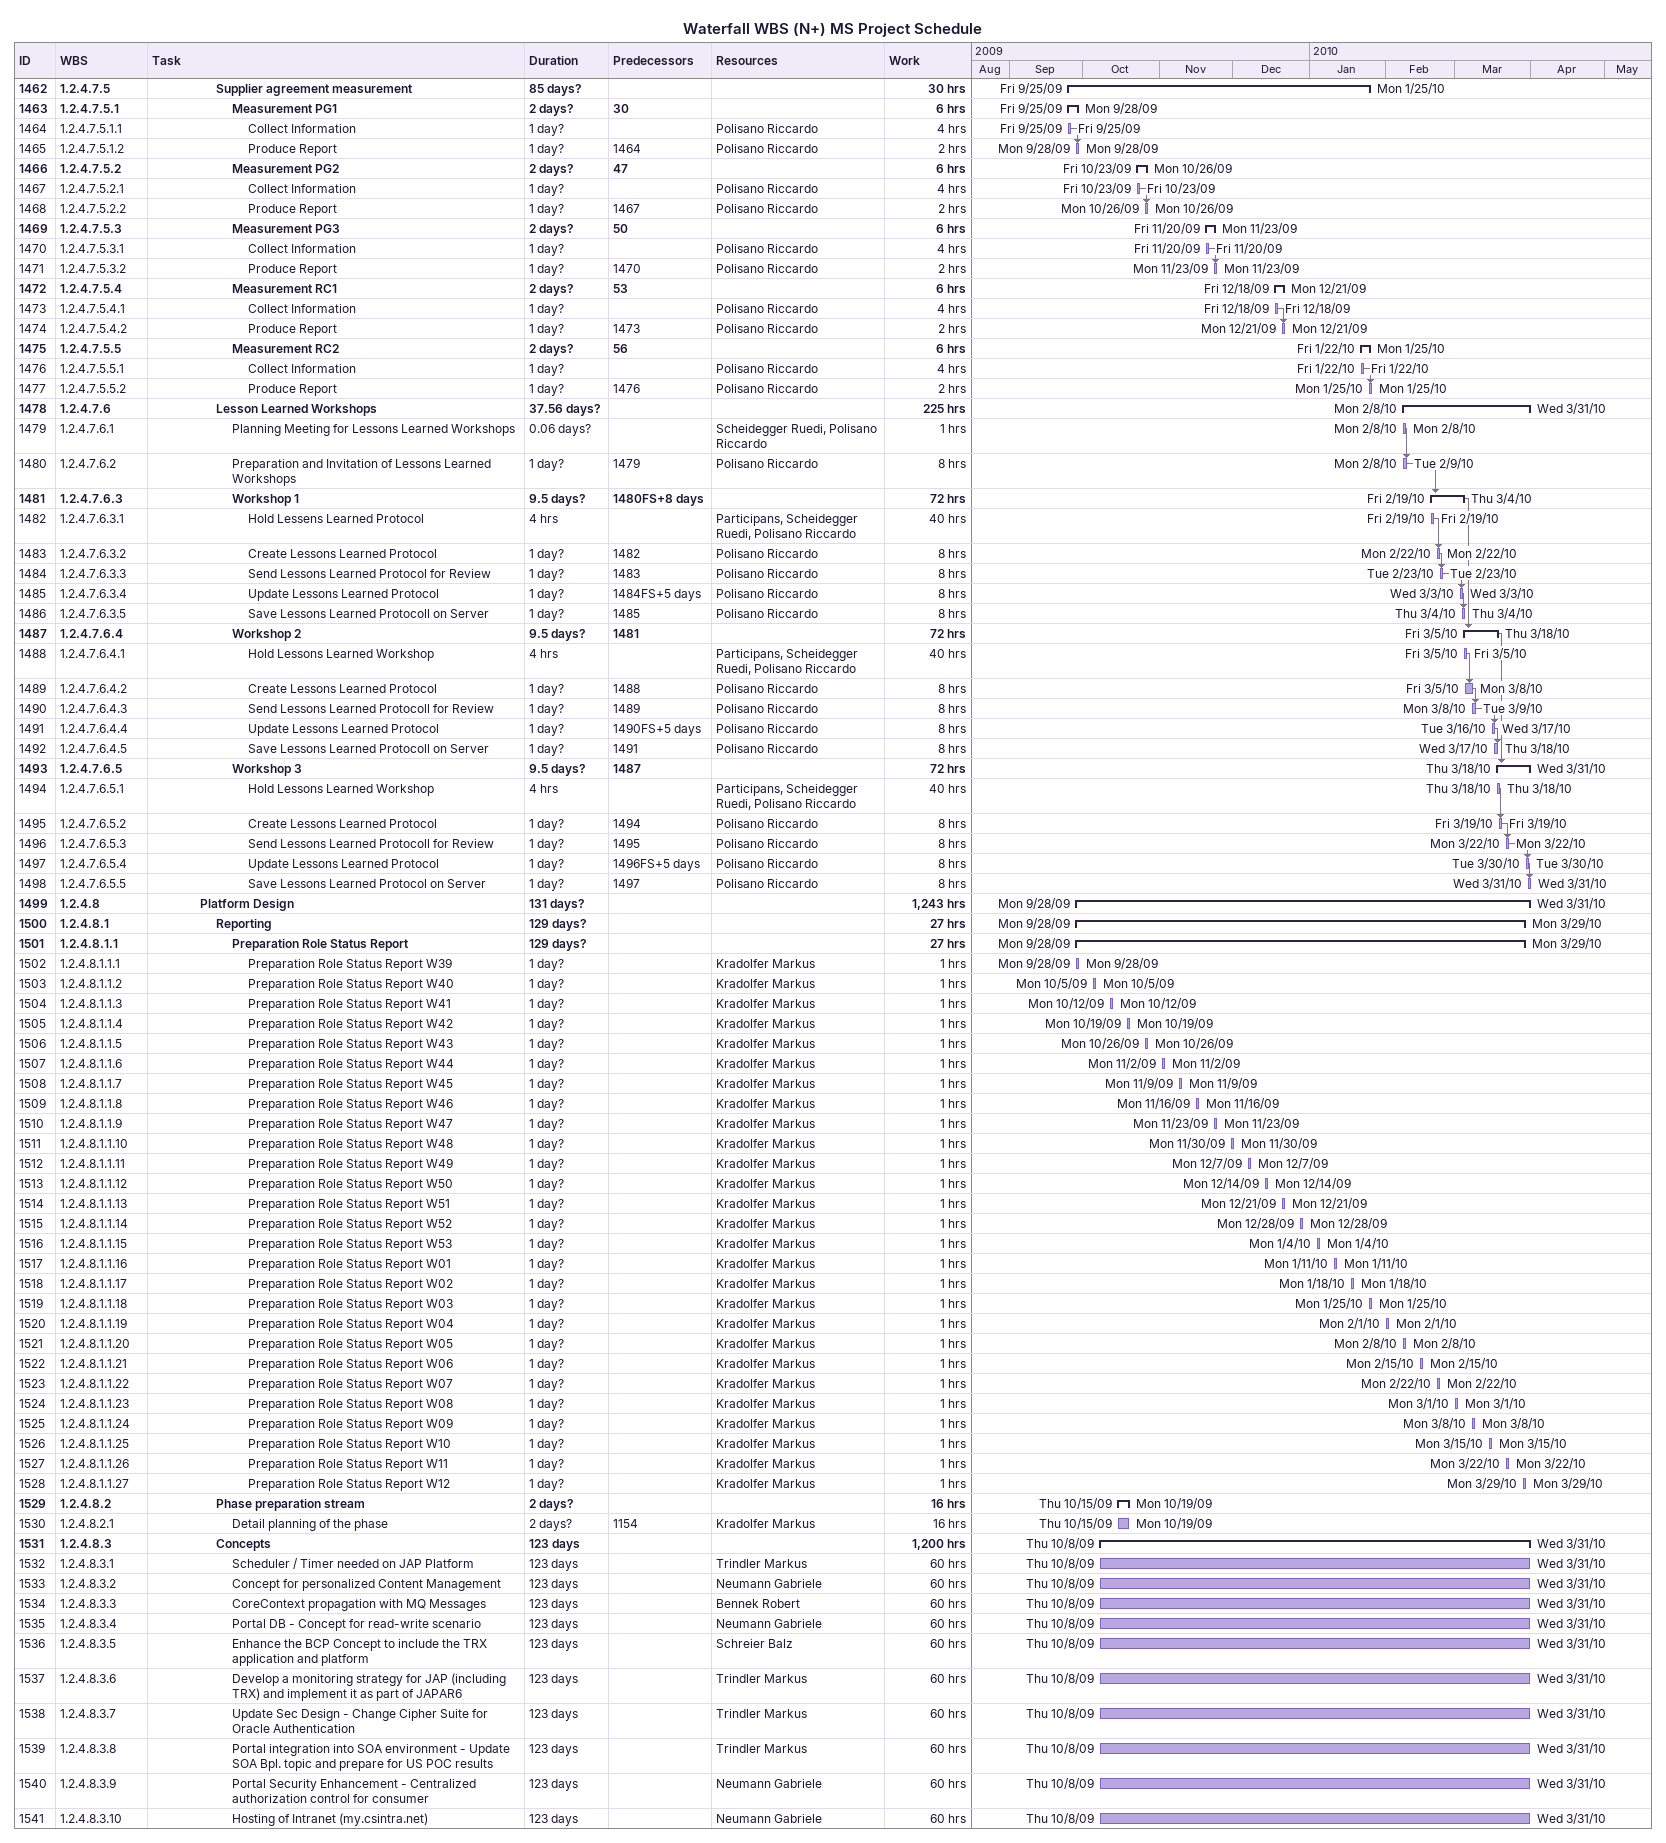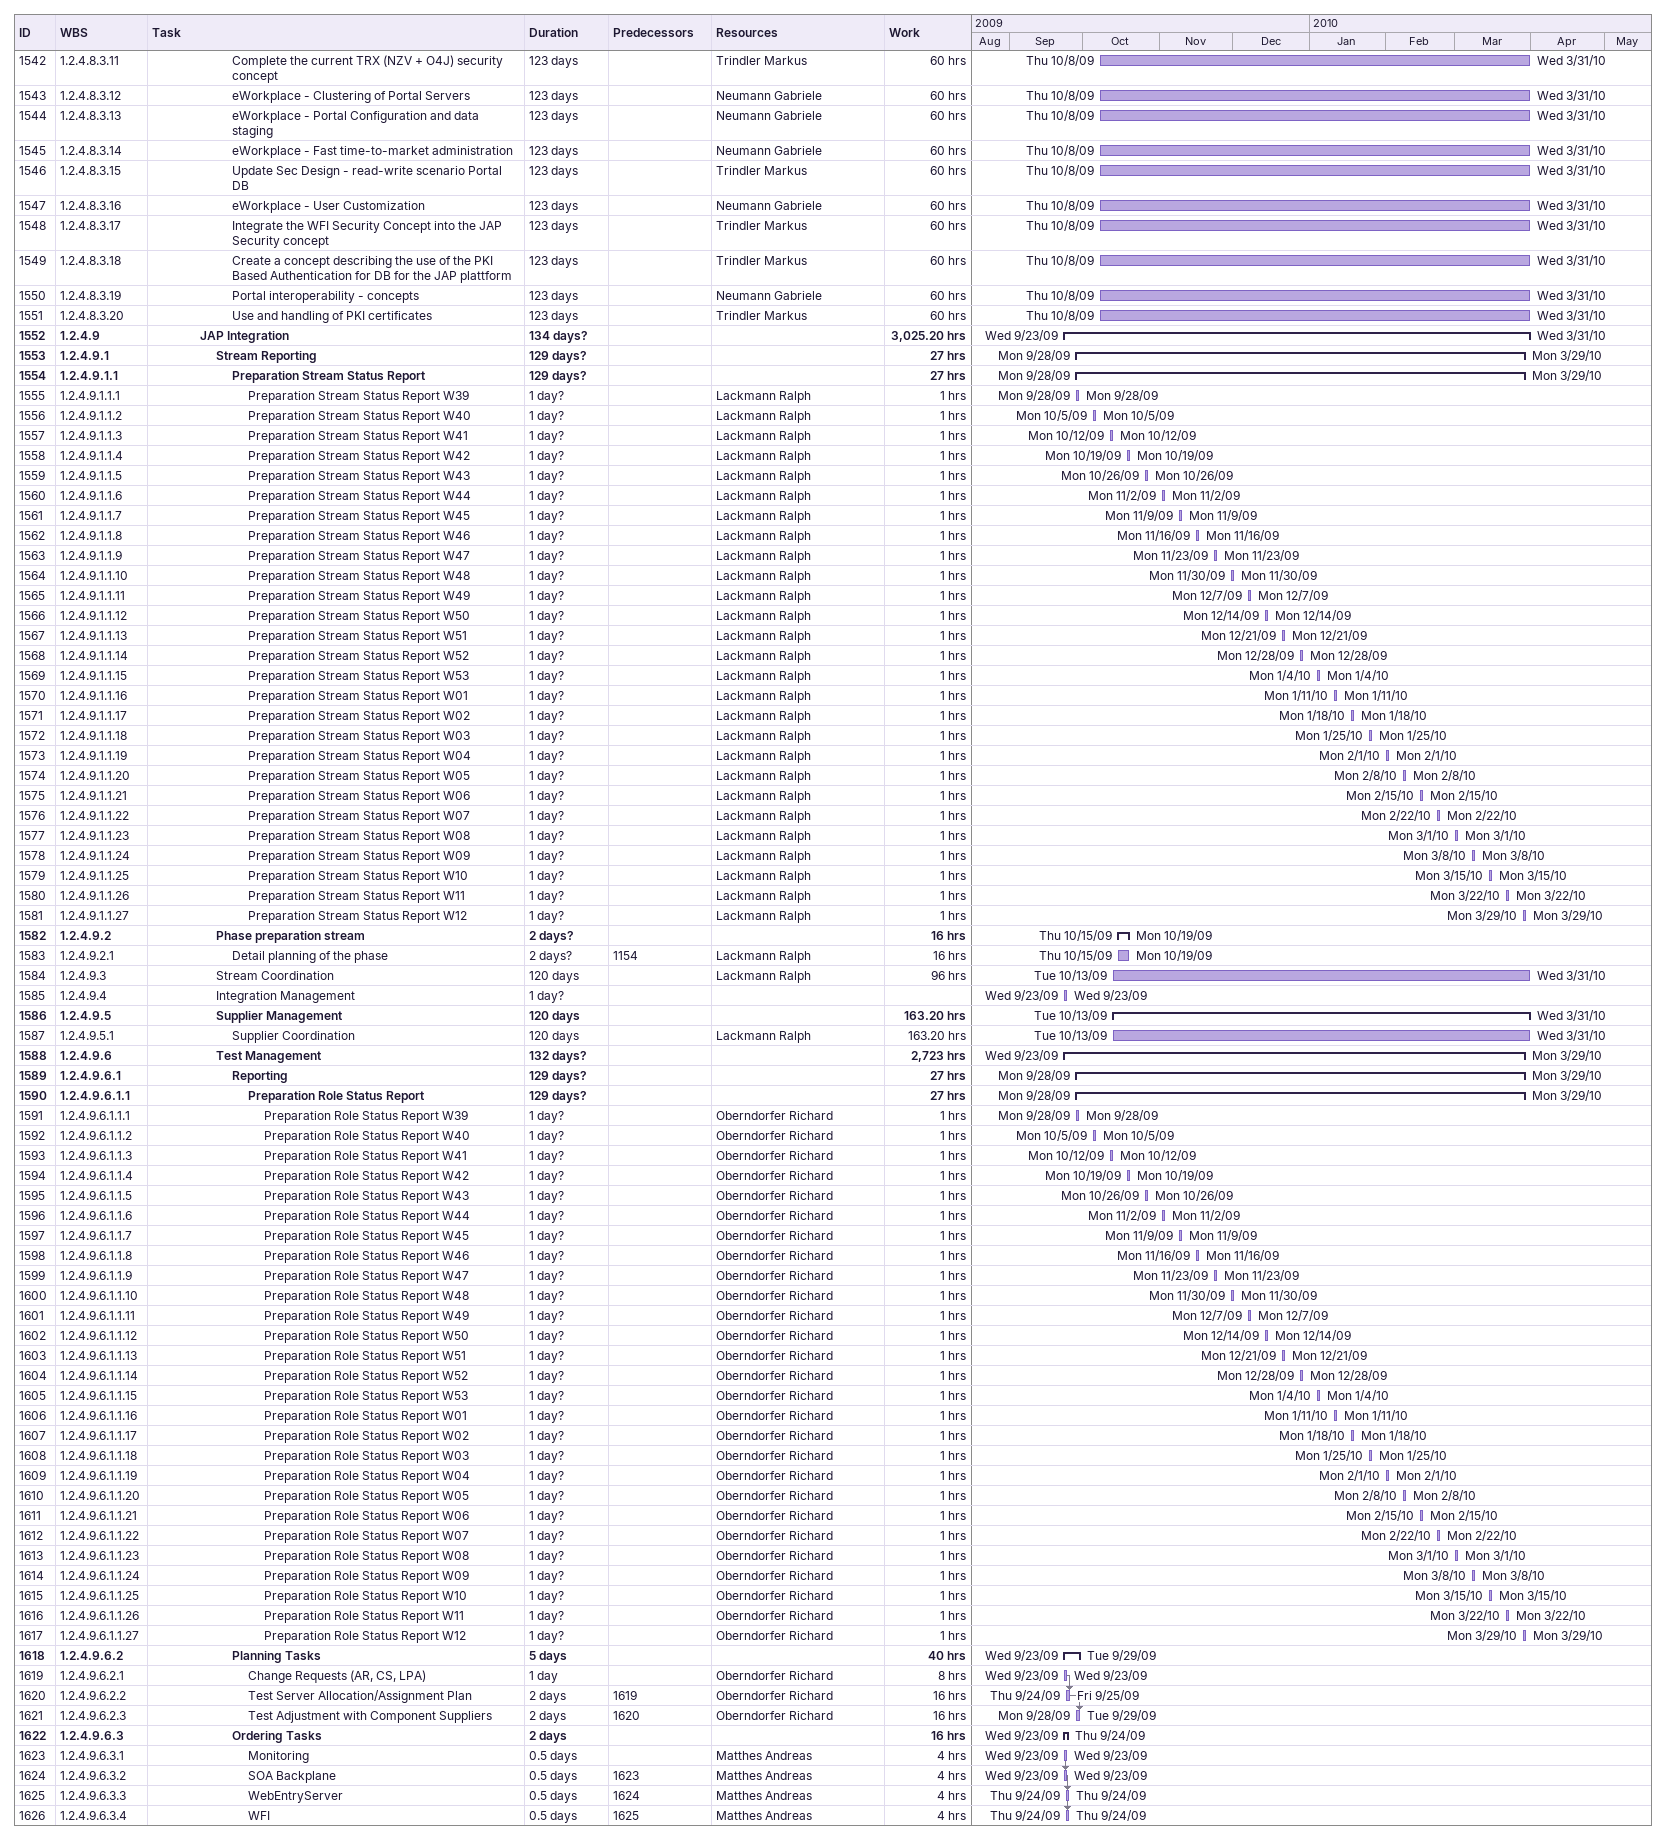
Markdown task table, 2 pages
Waterfall WBS (N+) MS Project Schedule

| ID | WBS | Task | Duration | Start | Finish | Predecessors | Resources | Work (h) |
|---|---|---|---|---|---|---|---|---|
| 1462 | 1.2.4.7.5 | **Supplier agreement measurement** | 85d? | 2009-09-25 | 2010-01-25 |  |  | 30 |
| 1463 | 1.2.4.7.5.1 | **Measurement PG1** | 2d? | 2009-09-25 | 2009-09-28 | 30 |  | 6 |
| 1464 | 1.2.4.7.5.1.1 | Collect Information | 1d? | 2009-09-25 | 2009-09-25 |  | Polisano Riccardo | 4 |
| 1465 | 1.2.4.7.5.1.2 | Produce Report | 1d? | 2009-09-28 | 2009-09-28 | 1464 | Polisano Riccardo | 2 |
| 1466 | 1.2.4.7.5.2 | **Measurement PG2** | 2d? | 2009-10-23 | 2009-10-26 | 47 |  | 6 |
| 1467 | 1.2.4.7.5.2.1 | Collect Information | 1d? | 2009-10-23 | 2009-10-23 |  | Polisano Riccardo | 4 |
| 1468 | 1.2.4.7.5.2.2 | Produce Report | 1d? | 2009-10-26 | 2009-10-26 | 1467 | Polisano Riccardo | 2 |
| 1469 | 1.2.4.7.5.3 | **Measurement PG3** | 2d? | 2009-11-20 | 2009-11-23 | 50 |  | 6 |
| 1470 | 1.2.4.7.5.3.1 | Collect Information | 1d? | 2009-11-20 | 2009-11-20 |  | Polisano Riccardo | 4 |
| 1471 | 1.2.4.7.5.3.2 | Produce Report | 1d? | 2009-11-23 | 2009-11-23 | 1470 | Polisano Riccardo | 2 |
| 1472 | 1.2.4.7.5.4 | **Measurement RC1** | 2d? | 2009-12-18 | 2009-12-21 | 53 |  | 6 |
| 1473 | 1.2.4.7.5.4.1 | Collect Information | 1d? | 2009-12-18 | 2009-12-18 |  | Polisano Riccardo | 4 |
| 1474 | 1.2.4.7.5.4.2 | Produce Report | 1d? | 2009-12-21 | 2009-12-21 | 1473 | Polisano Riccardo | 2 |
| 1475 | 1.2.4.7.5.5 | **Measurement RC2** | 2d? | 2010-01-22 | 2010-01-25 | 56 |  | 6 |
| 1476 | 1.2.4.7.5.5.1 | Collect Information | 1d? | 2010-01-22 | 2010-01-22 |  | Polisano Riccardo | 4 |
| 1477 | 1.2.4.7.5.5.2 | Produce Report | 1d? | 2010-01-25 | 2010-01-25 | 1476 | Polisano Riccardo | 2 |
| 1478 | 1.2.4.7.6 | **Lesson Learned Workshops** | 37.56d? | 2010-02-08 | 2010-03-31 |  |  | 225 |
| 1479 | 1.2.4.7.6.1 | Planning Meeting for Lessons Learned Workshops | 0.06d? | 2010-02-08 | 2010-02-08 |  | Scheidegger Ruedi, Polisano Riccardo | 1 |
| 1480 | 1.2.4.7.6.2 | Preparation and Invitation of Lessons Learned Workshops | 1d? | 2010-02-08 | 2010-02-09 | 1479 | Polisano Riccardo | 8 |
| 1481 | 1.2.4.7.6.3 | **Workshop 1** | 9.5d? | 2010-02-19 | 2010-03-04 | 1480FS+8d |  | 72 |
| 1482 | 1.2.4.7.6.3.1 | Hold Lessens Learned Protocol | 4h | 2010-02-19 | 2010-02-19 |  | Participans, Scheidegger Ruedi, Polisano Riccardo | 40 |
| 1483 | 1.2.4.7.6.3.2 | Create Lessons Learned Protocol | 1d? | 2010-02-22 | 2010-02-22 | 1482 | Polisano Riccardo | 8 |
| 1484 | 1.2.4.7.6.3.3 | Send Lessons Learned Protocol for Review | 1d? | 2010-02-23 | 2010-02-23 | 1483 | Polisano Riccardo | 8 |
| 1485 | 1.2.4.7.6.3.4 | Update Lessons Learned Protocol | 1d? | 2010-03-03 | 2010-03-03 | 1484FS+5d | Polisano Riccardo | 8 |
| 1486 | 1.2.4.7.6.3.5 | Save Lessons Learned Protocoll on Server | 1d? | 2010-03-04 | 2010-03-04 | 1485 | Polisano Riccardo | 8 |
| 1487 | 1.2.4.7.6.4 | **Workshop 2** | 9.5d? | 2010-03-05 | 2010-03-18 | 1481 |  | 72 |
| 1488 | 1.2.4.7.6.4.1 | Hold Lessons Learned Workshop | 4h | 2010-03-05 | 2010-03-05 |  | Participans, Scheidegger Ruedi, Polisano Riccardo | 40 |
| 1489 | 1.2.4.7.6.4.2 | Create Lessons Learned Protocol | 1d? | 2010-03-05 | 2010-03-08 | 1488 | Polisano Riccardo | 8 |
| 1490 | 1.2.4.7.6.4.3 | Send Lessons Learned Protocoll for Review | 1d? | 2010-03-08 | 2010-03-09 | 1489 | Polisano Riccardo | 8 |
| 1491 | 1.2.4.7.6.4.4 | Update Lessons Learned Protocol | 1d? | 2010-03-16 | 2010-03-17 | 1490FS+5d | Polisano Riccardo | 8 |
| 1492 | 1.2.4.7.6.4.5 | Save Lessons Learned Protocoll on Server | 1d? | 2010-03-17 | 2010-03-18 | 1491 | Polisano Riccardo | 8 |
| 1493 | 1.2.4.7.6.5 | **Workshop 3** | 9.5d? | 2010-03-18 | 2010-03-31 | 1487 |  | 72 |
| 1494 | 1.2.4.7.6.5.1 | Hold Lessons Learned Workshop | 4h | 2010-03-18 | 2010-03-18 |  | Participans, Scheidegger Ruedi, Polisano Riccardo | 40 |
| 1495 | 1.2.4.7.6.5.2 | Create Lessons Learned Protocol | 1d? | 2010-03-19 | 2010-03-19 | 1494 | Polisano Riccardo | 8 |
| 1496 | 1.2.4.7.6.5.3 | Send Lessons Learned Protocoll for Review | 1d? | 2010-03-22 | 2010-03-22 | 1495 | Polisano Riccardo | 8 |
| 1497 | 1.2.4.7.6.5.4 | Update Lessons Learned Protocol | 1d? | 2010-03-30 | 2010-03-30 | 1496FS+5d | Polisano Riccardo | 8 |
| 1498 | 1.2.4.7.6.5.5 | Save Lessons Learned Protocol on Server | 1d? | 2010-03-31 | 2010-03-31 | 1497 | Polisano Riccardo | 8 |
| 1499 | 1.2.4.8 | **Platform Design** | 131d? | 2009-09-28 | 2010-03-31 |  |  | 1243 |
| 1500 | 1.2.4.8.1 | **Reporting** | 129d? | 2009-09-28 | 2010-03-29 |  |  | 27 |
| 1501 | 1.2.4.8.1.1 | **Preparation Role Status Report** | 129d? | 2009-09-28 | 2010-03-29 |  |  | 27 |
| 1502 | 1.2.4.8.1.1.1 | Preparation Role Status Report W39 | 1d? | 2009-09-28 | 2009-09-28 |  | Kradolfer Markus | 1 |
| 1503 | 1.2.4.8.1.1.2 | Preparation Role Status Report W40 | 1d? | 2009-10-05 | 2009-10-05 |  | Kradolfer Markus | 1 |
| 1504 | 1.2.4.8.1.1.3 | Preparation Role Status Report W41 | 1d? | 2009-10-12 | 2009-10-12 |  | Kradolfer Markus | 1 |
| 1505 | 1.2.4.8.1.1.4 | Preparation Role Status Report W42 | 1d? | 2009-10-19 | 2009-10-19 |  | Kradolfer Markus | 1 |
| 1506 | 1.2.4.8.1.1.5 | Preparation Role Status Report W43 | 1d? | 2009-10-26 | 2009-10-26 |  | Kradolfer Markus | 1 |
| 1507 | 1.2.4.8.1.1.6 | Preparation Role Status Report W44 | 1d? | 2009-11-02 | 2009-11-02 |  | Kradolfer Markus | 1 |
| 1508 | 1.2.4.8.1.1.7 | Preparation Role Status Report W45 | 1d? | 2009-11-09 | 2009-11-09 |  | Kradolfer Markus | 1 |
| 1509 | 1.2.4.8.1.1.8 | Preparation Role Status Report W46 | 1d? | 2009-11-16 | 2009-11-16 |  | Kradolfer Markus | 1 |
| 1510 | 1.2.4.8.1.1.9 | Preparation Role Status Report W47 | 1d? | 2009-11-23 | 2009-11-23 |  | Kradolfer Markus | 1 |
| 1511 | 1.2.4.8.1.1.10 | Preparation Role Status Report W48 | 1d? | 2009-11-30 | 2009-11-30 |  | Kradolfer Markus | 1 |
| 1512 | 1.2.4.8.1.1.11 | Preparation Role Status Report W49 | 1d? | 2009-12-07 | 2009-12-07 |  | Kradolfer Markus | 1 |
| 1513 | 1.2.4.8.1.1.12 | Preparation Role Status Report W50 | 1d? | 2009-12-14 | 2009-12-14 |  | Kradolfer Markus | 1 |
| 1514 | 1.2.4.8.1.1.13 | Preparation Role Status Report W51 | 1d? | 2009-12-21 | 2009-12-21 |  | Kradolfer Markus | 1 |
| 1515 | 1.2.4.8.1.1.14 | Preparation Role Status Report W52 | 1d? | 2009-12-28 | 2009-12-28 |  | Kradolfer Markus | 1 |
| 1516 | 1.2.4.8.1.1.15 | Preparation Role Status Report W53 | 1d? | 2010-01-04 | 2010-01-04 |  | Kradolfer Markus | 1 |
| 1517 | 1.2.4.8.1.1.16 | Preparation Role Status Report W01 | 1d? | 2010-01-11 | 2010-01-11 |  | Kradolfer Markus | 1 |
| 1518 | 1.2.4.8.1.1.17 | Preparation Role Status Report W02 | 1d? | 2010-01-18 | 2010-01-18 |  | Kradolfer Markus | 1 |
| 1519 | 1.2.4.8.1.1.18 | Preparation Role Status Report W03 | 1d? | 2010-01-25 | 2010-01-25 |  | Kradolfer Markus | 1 |
| 1520 | 1.2.4.8.1.1.19 | Preparation Role Status Report W04 | 1d? | 2010-02-01 | 2010-02-01 |  | Kradolfer Markus | 1 |
| 1521 | 1.2.4.8.1.1.20 | Preparation Role Status Report W05 | 1d? | 2010-02-08 | 2010-02-08 |  | Kradolfer Markus | 1 |
| 1522 | 1.2.4.8.1.1.21 | Preparation Role Status Report W06 | 1d? | 2010-02-15 | 2010-02-15 |  | Kradolfer Markus | 1 |
| 1523 | 1.2.4.8.1.1.22 | Preparation Role Status Report W07 | 1d? | 2010-02-22 | 2010-02-22 |  | Kradolfer Markus | 1 |
| 1524 | 1.2.4.8.1.1.23 | Preparation Role Status Report W08 | 1d? | 2010-03-01 | 2010-03-01 |  | Kradolfer Markus | 1 |
| 1525 | 1.2.4.8.1.1.24 | Preparation Role Status Report W09 | 1d? | 2010-03-08 | 2010-03-08 |  | Kradolfer Markus | 1 |
| 1526 | 1.2.4.8.1.1.25 | Preparation Role Status Report W10 | 1d? | 2010-03-15 | 2010-03-15 |  | Kradolfer Markus | 1 |
| 1527 | 1.2.4.8.1.1.26 | Preparation Role Status Report W11 | 1d? | 2010-03-22 | 2010-03-22 |  | Kradolfer Markus | 1 |
| 1528 | 1.2.4.8.1.1.27 | Preparation Role Status Report W12 | 1d? | 2010-03-29 | 2010-03-29 |  | Kradolfer Markus | 1 |
| 1529 | 1.2.4.8.2 | **Phase preparation stream** | 2d? | 2009-10-15 | 2009-10-19 |  |  | 16 |
| 1530 | 1.2.4.8.2.1 | Detail planning of the phase | 2d? | 2009-10-15 | 2009-10-19 | 1154 | Kradolfer Markus | 16 |
| 1531 | 1.2.4.8.3 | **Concepts** | 123d | 2009-10-08 | 2010-03-31 |  |  | 1200 |
| 1532 | 1.2.4.8.3.1 | Scheduler / Timer needed on JAP Platform | 123d | 2009-10-08 | 2010-03-31 |  | Trindler Markus | 60 |
| 1533 | 1.2.4.8.3.2 | Concept for personalized Content Management | 123d | 2009-10-08 | 2010-03-31 |  | Neumann Gabriele | 60 |
| 1534 | 1.2.4.8.3.3 | CoreContext propagation with MQ Messages | 123d | 2009-10-08 | 2010-03-31 |  | Bennek Robert | 60 |
| 1535 | 1.2.4.8.3.4 | Portal DB - Concept for read-write scenario | 123d | 2009-10-08 | 2010-03-31 |  | Neumann Gabriele | 60 |
| 1536 | 1.2.4.8.3.5 | Enhance the BCP Concept to include the TRX application and platform | 123d | 2009-10-08 | 2010-03-31 |  | Schreier Balz | 60 |
| 1537 | 1.2.4.8.3.6 | Develop a monitoring strategy for JAP (including TRX) and implement it as part of JAPAR6 | 123d | 2009-10-08 | 2010-03-31 |  | Trindler Markus | 60 |
| 1538 | 1.2.4.8.3.7 | Update Sec Design - Change Cipher Suite for Oracle Authentication | 123d | 2009-10-08 | 2010-03-31 |  | Trindler Markus | 60 |
| 1539 | 1.2.4.8.3.8 | Portal integration into SOA environment - Update SOA Bpl. topic and prepare for US POC results | 123d | 2009-10-08 | 2010-03-31 |  | Trindler Markus | 60 |
| 1540 | 1.2.4.8.3.9 | Portal Security Enhancement - Centralized authorization control for consumer | 123d | 2009-10-08 | 2010-03-31 |  | Neumann Gabriele | 60 |
| 1541 | 1.2.4.8.3.10 | Hosting of Intranet (my.csintra.net) | 123d | 2009-10-08 | 2010-03-31 |  | Neumann Gabriele | 60 |
| 1542 | 1.2.4.8.3.11 | Complete the current TRX (NZV + O4J) security concept | 123d | 2009-10-08 | 2010-03-31 |  | Trindler Markus | 60 |
| 1543 | 1.2.4.8.3.12 | eWorkplace - Clustering of Portal Servers | 123d | 2009-10-08 | 2010-03-31 |  | Neumann Gabriele | 60 |
| 1544 | 1.2.4.8.3.13 | eWorkplace - Portal Configuration and data staging | 123d | 2009-10-08 | 2010-03-31 |  | Neumann Gabriele | 60 |
| 1545 | 1.2.4.8.3.14 | eWorkplace - Fast time-to-market administration | 123d | 2009-10-08 | 2010-03-31 |  | Neumann Gabriele | 60 |
| 1546 | 1.2.4.8.3.15 | Update Sec Design - read-write scenario Portal DB | 123d | 2009-10-08 | 2010-03-31 |  | Trindler Markus | 60 |
| 1547 | 1.2.4.8.3.16 | eWorkplace - User Customization | 123d | 2009-10-08 | 2010-03-31 |  | Neumann Gabriele | 60 |
| 1548 | 1.2.4.8.3.17 | Integrate the WFI Security Concept into the JAP Security concept | 123d | 2009-10-08 | 2010-03-31 |  | Trindler Markus | 60 |
| 1549 | 1.2.4.8.3.18 | Create a concept describing the use of the PKI Based Authentication for DB for the JAP plattform | 123d | 2009-10-08 | 2010-03-31 |  | Trindler Markus | 60 |
| 1550 | 1.2.4.8.3.19 | Portal interoperability - concepts | 123d | 2009-10-08 | 2010-03-31 |  | Neumann Gabriele | 60 |
| 1551 | 1.2.4.8.3.20 | Use and handling of PKI certificates | 123d | 2009-10-08 | 2010-03-31 |  | Trindler Markus | 60 |
| 1552 | 1.2.4.9 | **JAP Integration** | 134d? | 2009-09-23 | 2010-03-31 |  |  | 3025.20 |
| 1553 | 1.2.4.9.1 | **Stream Reporting** | 129d? | 2009-09-28 | 2010-03-29 |  |  | 27 |
| 1554 | 1.2.4.9.1.1 | **Preparation Stream Status Report** | 129d? | 2009-09-28 | 2010-03-29 |  |  | 27 |
| 1555 | 1.2.4.9.1.1.1 | Preparation Stream Status Report W39 | 1d? | 2009-09-28 | 2009-09-28 |  | Lackmann Ralph | 1 |
| 1556 | 1.2.4.9.1.1.2 | Preparation Stream Status Report W40 | 1d? | 2009-10-05 | 2009-10-05 |  | Lackmann Ralph | 1 |
| 1557 | 1.2.4.9.1.1.3 | Preparation Stream Status Report W41 | 1d? | 2009-10-12 | 2009-10-12 |  | Lackmann Ralph | 1 |
| 1558 | 1.2.4.9.1.1.4 | Preparation Stream Status Report W42 | 1d? | 2009-10-19 | 2009-10-19 |  | Lackmann Ralph | 1 |
| 1559 | 1.2.4.9.1.1.5 | Preparation Stream Status Report W43 | 1d? | 2009-10-26 | 2009-10-26 |  | Lackmann Ralph | 1 |
| 1560 | 1.2.4.9.1.1.6 | Preparation Stream Status Report W44 | 1d? | 2009-11-02 | 2009-11-02 |  | Lackmann Ralph | 1 |
| 1561 | 1.2.4.9.1.1.7 | Preparation Stream Status Report W45 | 1d? | 2009-11-09 | 2009-11-09 |  | Lackmann Ralph | 1 |
| 1562 | 1.2.4.9.1.1.8 | Preparation Stream Status Report W46 | 1d? | 2009-11-16 | 2009-11-16 |  | Lackmann Ralph | 1 |
| 1563 | 1.2.4.9.1.1.9 | Preparation Stream Status Report W47 | 1d? | 2009-11-23 | 2009-11-23 |  | Lackmann Ralph | 1 |
| 1564 | 1.2.4.9.1.1.10 | Preparation Stream Status Report W48 | 1d? | 2009-11-30 | 2009-11-30 |  | Lackmann Ralph | 1 |
| 1565 | 1.2.4.9.1.1.11 | Preparation Stream Status Report W49 | 1d? | 2009-12-07 | 2009-12-07 |  | Lackmann Ralph | 1 |
| 1566 | 1.2.4.9.1.1.12 | Preparation Stream Status Report W50 | 1d? | 2009-12-14 | 2009-12-14 |  | Lackmann Ralph | 1 |
| 1567 | 1.2.4.9.1.1.13 | Preparation Stream Status Report W51 | 1d? | 2009-12-21 | 2009-12-21 |  | Lackmann Ralph | 1 |
| 1568 | 1.2.4.9.1.1.14 | Preparation Stream Status Report W52 | 1d? | 2009-12-28 | 2009-12-28 |  | Lackmann Ralph | 1 |
| 1569 | 1.2.4.9.1.1.15 | Preparation Stream Status Report W53 | 1d? | 2010-01-04 | 2010-01-04 |  | Lackmann Ralph | 1 |
| 1570 | 1.2.4.9.1.1.16 | Preparation Stream Status Report W01 | 1d? | 2010-01-11 | 2010-01-11 |  | Lackmann Ralph | 1 |
| 1571 | 1.2.4.9.1.1.17 | Preparation Stream Status Report W02 | 1d? | 2010-01-18 | 2010-01-18 |  | Lackmann Ralph | 1 |
| 1572 | 1.2.4.9.1.1.18 | Preparation Stream Status Report W03 | 1d? | 2010-01-25 | 2010-01-25 |  | Lackmann Ralph | 1 |
| 1573 | 1.2.4.9.1.1.19 | Preparation Stream Status Report W04 | 1d? | 2010-02-01 | 2010-02-01 |  | Lackmann Ralph | 1 |
| 1574 | 1.2.4.9.1.1.20 | Preparation Stream Status Report W05 | 1d? | 2010-02-08 | 2010-02-08 |  | Lackmann Ralph | 1 |
| 1575 | 1.2.4.9.1.1.21 | Preparation Stream Status Report W06 | 1d? | 2010-02-15 | 2010-02-15 |  | Lackmann Ralph | 1 |
| 1576 | 1.2.4.9.1.1.22 | Preparation Stream Status Report W07 | 1d? | 2010-02-22 | 2010-02-22 |  | Lackmann Ralph | 1 |
| 1577 | 1.2.4.9.1.1.23 | Preparation Stream Status Report W08 | 1d? | 2010-03-01 | 2010-03-01 |  | Lackmann Ralph | 1 |
| 1578 | 1.2.4.9.1.1.24 | Preparation Stream Status Report W09 | 1d? | 2010-03-08 | 2010-03-08 |  | Lackmann Ralph | 1 |
| 1579 | 1.2.4.9.1.1.25 | Preparation Stream Status Report W10 | 1d? | 2010-03-15 | 2010-03-15 |  | Lackmann Ralph | 1 |
| 1580 | 1.2.4.9.1.1.26 | Preparation Stream Status Report W11 | 1d? | 2010-03-22 | 2010-03-22 |  | Lackmann Ralph | 1 |
| 1581 | 1.2.4.9.1.1.27 | Preparation Stream Status Report W12 | 1d? | 2010-03-29 | 2010-03-29 |  | Lackmann Ralph | 1 |
| 1582 | 1.2.4.9.2 | **Phase preparation stream** | 2d? | 2009-10-15 | 2009-10-19 |  |  | 16 |
| 1583 | 1.2.4.9.2.1 | Detail planning of the phase | 2d? | 2009-10-15 | 2009-10-19 | 1154 | Lackmann Ralph | 16 |
| 1584 | 1.2.4.9.3 | Stream Coordination | 120d | 2009-10-13 | 2010-03-31 |  | Lackmann Ralph | 96 |
| 1585 | 1.2.4.9.4 | Integration Management | 1d? | 2009-09-23 | 2009-09-23 |  |  |  |
| 1586 | 1.2.4.9.5 | **Supplier Management** | 120d | 2009-10-13 | 2010-03-31 |  |  | 163.20 |
| 1587 | 1.2.4.9.5.1 | Supplier Coordination | 120d | 2009-10-13 | 2010-03-31 |  | Lackmann Ralph | 163.20 |
| 1588 | 1.2.4.9.6 | **Test Management** | 132d? | 2009-09-23 | 2010-03-29 |  |  | 2723 |
| 1589 | 1.2.4.9.6.1 | **Reporting** | 129d? | 2009-09-28 | 2010-03-29 |  |  | 27 |
| 1590 | 1.2.4.9.6.1.1 | **Preparation Role Status Report** | 129d? | 2009-09-28 | 2010-03-29 |  |  | 27 |
| 1591 | 1.2.4.9.6.1.1.1 | Preparation Role Status Report W39 | 1d? | 2009-09-28 | 2009-09-28 |  | Oberndorfer Richard | 1 |
| 1592 | 1.2.4.9.6.1.1.2 | Preparation Role Status Report W40 | 1d? | 2009-10-05 | 2009-10-05 |  | Oberndorfer Richard | 1 |
| 1593 | 1.2.4.9.6.1.1.3 | Preparation Role Status Report W41 | 1d? | 2009-10-12 | 2009-10-12 |  | Oberndorfer Richard | 1 |
| 1594 | 1.2.4.9.6.1.1.4 | Preparation Role Status Report W42 | 1d? | 2009-10-19 | 2009-10-19 |  | Oberndorfer Richard | 1 |
| 1595 | 1.2.4.9.6.1.1.5 | Preparation Role Status Report W43 | 1d? | 2009-10-26 | 2009-10-26 |  | Oberndorfer Richard | 1 |
| 1596 | 1.2.4.9.6.1.1.6 | Preparation Role Status Report W44 | 1d? | 2009-11-02 | 2009-11-02 |  | Oberndorfer Richard | 1 |
| 1597 | 1.2.4.9.6.1.1.7 | Preparation Role Status Report W45 | 1d? | 2009-11-09 | 2009-11-09 |  | Oberndorfer Richard | 1 |
| 1598 | 1.2.4.9.6.1.1.8 | Preparation Role Status Report W46 | 1d? | 2009-11-16 | 2009-11-16 |  | Oberndorfer Richard | 1 |
| 1599 | 1.2.4.9.6.1.1.9 | Preparation Role Status Report W47 | 1d? | 2009-11-23 | 2009-11-23 |  | Oberndorfer Richard | 1 |
| 1600 | 1.2.4.9.6.1.1.10 | Preparation Role Status Report W48 | 1d? | 2009-11-30 | 2009-11-30 |  | Oberndorfer Richard | 1 |
| 1601 | 1.2.4.9.6.1.1.11 | Preparation Role Status Report W49 | 1d? | 2009-12-07 | 2009-12-07 |  | Oberndorfer Richard | 1 |
| 1602 | 1.2.4.9.6.1.1.12 | Preparation Role Status Report W50 | 1d? | 2009-12-14 | 2009-12-14 |  | Oberndorfer Richard | 1 |
| 1603 | 1.2.4.9.6.1.1.13 | Preparation Role Status Report W51 | 1d? | 2009-12-21 | 2009-12-21 |  | Oberndorfer Richard | 1 |
| 1604 | 1.2.4.9.6.1.1.14 | Preparation Role Status Report W52 | 1d? | 2009-12-28 | 2009-12-28 |  | Oberndorfer Richard | 1 |
| 1605 | 1.2.4.9.6.1.1.15 | Preparation Role Status Report W53 | 1d? | 2010-01-04 | 2010-01-04 |  | Oberndorfer Richard | 1 |
| 1606 | 1.2.4.9.6.1.1.16 | Preparation Role Status Report W01 | 1d? | 2010-01-11 | 2010-01-11 |  | Oberndorfer Richard | 1 |
| 1607 | 1.2.4.9.6.1.1.17 | Preparation Role Status Report W02 | 1d? | 2010-01-18 | 2010-01-18 |  | Oberndorfer Richard | 1 |
| 1608 | 1.2.4.9.6.1.1.18 | Preparation Role Status Report W03 | 1d? | 2010-01-25 | 2010-01-25 |  | Oberndorfer Richard | 1 |
| 1609 | 1.2.4.9.6.1.1.19 | Preparation Role Status Report W04 | 1d? | 2010-02-01 | 2010-02-01 |  | Oberndorfer Richard | 1 |
| 1610 | 1.2.4.9.6.1.1.20 | Preparation Role Status Report W05 | 1d? | 2010-02-08 | 2010-02-08 |  | Oberndorfer Richard | 1 |
| 1611 | 1.2.4.9.6.1.1.21 | Preparation Role Status Report W06 | 1d? | 2010-02-15 | 2010-02-15 |  | Oberndorfer Richard | 1 |
| 1612 | 1.2.4.9.6.1.1.22 | Preparation Role Status Report W07 | 1d? | 2010-02-22 | 2010-02-22 |  | Oberndorfer Richard | 1 |
| 1613 | 1.2.4.9.6.1.1.23 | Preparation Role Status Report W08 | 1d? | 2010-03-01 | 2010-03-01 |  | Oberndorfer Richard | 1 |
| 1614 | 1.2.4.9.6.1.1.24 | Preparation Role Status Report W09 | 1d? | 2010-03-08 | 2010-03-08 |  | Oberndorfer Richard | 1 |
| 1615 | 1.2.4.9.6.1.1.25 | Preparation Role Status Report W10 | 1d? | 2010-03-15 | 2010-03-15 |  | Oberndorfer Richard | 1 |
| 1616 | 1.2.4.9.6.1.1.26 | Preparation Role Status Report W11 | 1d? | 2010-03-22 | 2010-03-22 |  | Oberndorfer Richard | 1 |
| 1617 | 1.2.4.9.6.1.1.27 | Preparation Role Status Report W12 | 1d? | 2010-03-29 | 2010-03-29 |  | Oberndorfer Richard | 1 |
| 1618 | 1.2.4.9.6.2 | **Planning Tasks** | 5d | 2009-09-23 | 2009-09-29 |  |  | 40 |
| 1619 | 1.2.4.9.6.2.1 | Change Requests (AR, CS, LPA) | 1d | 2009-09-23 | 2009-09-23 |  | Oberndorfer Richard | 8 |
| 1620 | 1.2.4.9.6.2.2 | Test Server Allocation/Assignment Plan | 2d | 2009-09-24 | 2009-09-25 | 1619 | Oberndorfer Richard | 16 |
| 1621 | 1.2.4.9.6.2.3 | Test Adjustment with Component Suppliers | 2d | 2009-09-28 | 2009-09-29 | 1620 | Oberndorfer Richard | 16 |
| 1622 | 1.2.4.9.6.3 | **Ordering Tasks** | 2d | 2009-09-23 | 2009-09-24 |  |  | 16 |
| 1623 | 1.2.4.9.6.3.1 | Monitoring | 0.5d | 2009-09-23 | 2009-09-23 |  | Matthes Andreas | 4 |
| 1624 | 1.2.4.9.6.3.2 | SOA Backplane | 0.5d | 2009-09-23 | 2009-09-23 | 1623 | Matthes Andreas | 4 |
| 1625 | 1.2.4.9.6.3.3 | WebEntryServer | 0.5d | 2009-09-24 | 2009-09-24 | 1624 | Matthes Andreas | 4 |
| 1626 | 1.2.4.9.6.3.4 | WFI | 0.5d | 2009-09-24 | 2009-09-24 | 1625 | Matthes Andreas | 4 |
